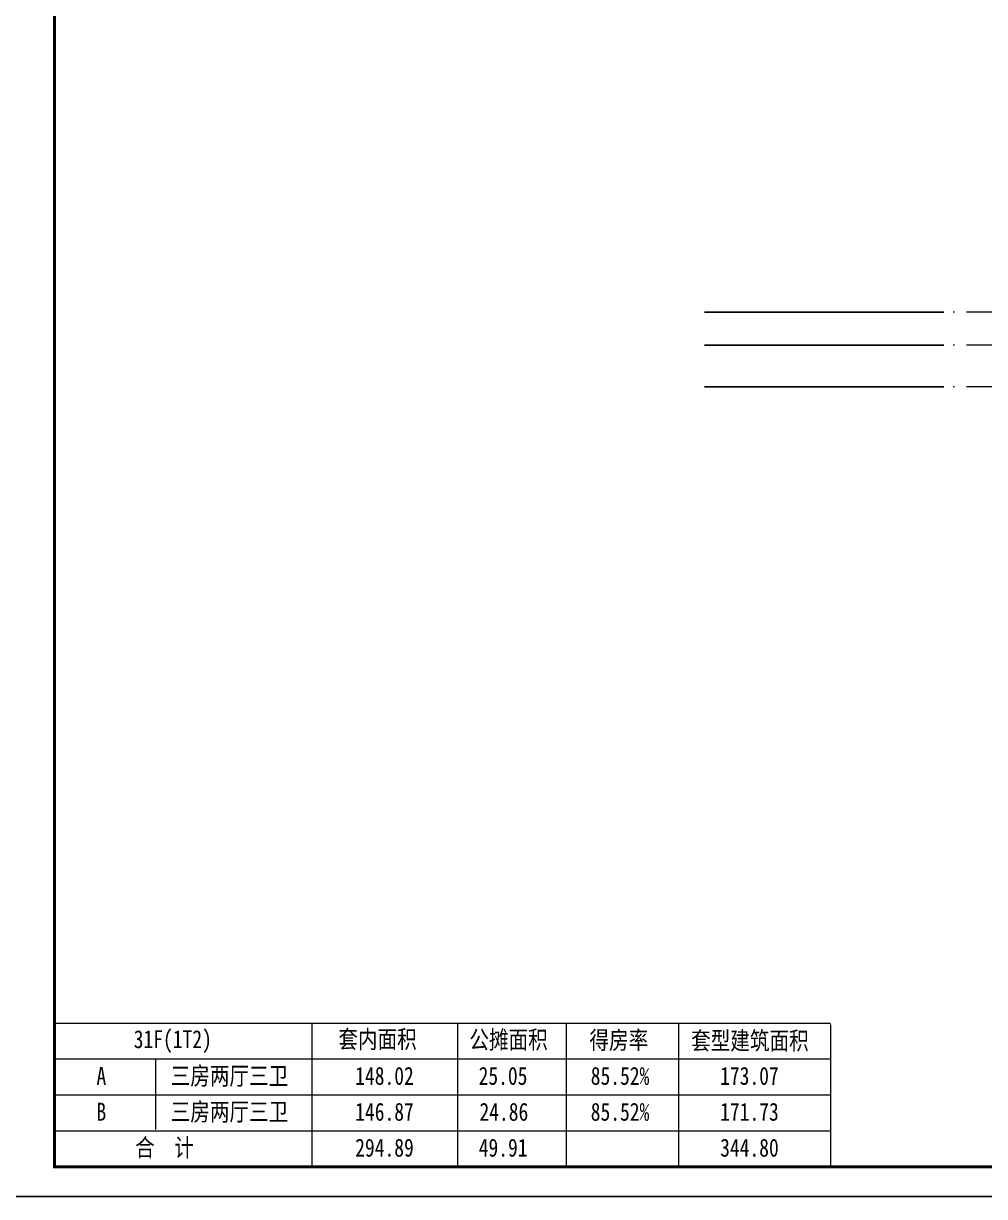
# Model space of a CAD drawing. Extents: x 1117549 to 1295333, y -232649 to -190649.
# Drawn here: x 1147617 to 1163681, y -232649 to -213042 of the extents above; entities that cross this region are included whole.
import ezdxf

# ---------------------------------------------------------------- set-up
doc = ezdxf.new("R2010")
doc.units = 0
doc.header["$LTSCALE"] = 1000
doc.header["$MEASUREMENT"] = 0
doc.linetypes.add('DOTE', pattern=[2.42, 2, -0.2, 0.02, -0.2])
doc.layers.get('0').update_dxf_attribs({"linetype": 'CONTINUOUS'})
doc.layers.add('AXIS', color=3, linetype='CONTINUOUS')
doc.layers.add('PUB_TITLE', color=4, linetype='CONTINUOUS')
for name, color, linetype, lineweight in [('dote', 252, 'DOTE', 0), ('hz', 254, 'CONTINUOUS', 0), ('PUB_TEXT', 41, 'CONTINUOUS', 0)]:
    doc.layers.add(name, color=color, linetype=linetype, lineweight=lineweight)
doc.styles.add('H1', font='SimSun.ttf')

# ---------------------------------------------------------------- blocks, each defined once
blk = doc.blocks.new('euiop[]')
at = {"layer": 'hz', "linetype": 'ByBlock', "ltscale": 0.005}
blk.add_lwpolyline([(595058.55, 25742.64), (595058.55, 26153.14), (595606.95, 26153.14), (595606.95, 25742.64)], close=True, dxfattribs=at)
at = {"layer": 'PUB_TITLE', "color": 0}
blk.add_lwpolyline([(595640.55, 25737.64), (595640.55, 26158.14), (595046.05, 26158.14), (595046.05, 25737.64)], close=True, dxfattribs=at)
at = {"layer": 'PUB_TITLE', "color": 0, "const_width": 0.5}
blk.add_lwpolyline([(595635.55, 25742.64), (595635.55, 26153.14), (595058.55, 26153.14), (595058.55, 25742.64)], close=True, dxfattribs=at)

msp = doc.modelspace()

# ---------------------------------------------------------------- linework, layer by layer
at = {"layer": 'AXIS', "color": 4}
for p, q in [((1162999, -217867, 0), (1158999, -217867, 0)), ((1162999, -218417, 0), (1158999, -218417, 0)), ((1162999, -219117, 0), (1158999, -219117, 0))]:
    msp.add_line(p, q, dxfattribs=at)
at = {"layer": 'dote'}
for p, q in [((1191999, -217867), (1162199, -217867)), ((1191999, -218417), (1162199, -218417)), ((1191999, -219117), (1162199, -219117))]:
    msp.add_line(p, q, dxfattribs=at)
at = {"layer": 'PUB_TEXT', "color": 0}
for p, q in [((1148137, -229750), (1148137, -232150)), ((1148137, -229750), (1161108, -229750)), ((1152437, -229750), (1152437, -232150)), ((1154870, -229750), (1154870, -232150)), ((1156688, -229750), (1156688, -232150)), ((1158565, -229750), (1158565, -232150)), ((1161108, -229771), (1161108, -232150)), ((1148137, -230350), (1161108, -230350)), ((1149826, -230350), (1149826, -231529)), ((1148137, -230950), (1161108, -230950)), ((1148137, -230950), (1161108, -230950)), ((1148137, -231550), (1161108, -231550)), ((1148137, -231550), (1161108, -231550)), ((1148137, -232150), (1161108, -232150))]:
    msp.add_line(p, q, dxfattribs=at)

# ---------------------------------------------------------------- block references
at = {"linetype": 'ByBlock', "xscale": 99.88109257840551, "yscale": 99.88109257817268, "zscale": 99.88109257820747}
msp.add_blockref('euiop[]', (-58286961, -2803353), dxfattribs=at)

# ---------------------------------------------------------------- texts
at = {"layer": 'PUB_TEXT', "color": 0, "style": 'H1', "width": 0.8}
for s, p in [('31F(1T2)', (1149460, -230169, -75)), ('套内面积', (1152880, -230169, -75)), ('公摊面积', (1155071, -230177, -75)), ('得房率', (1157078, -230185, -75)), ('套型建筑面积', (1158777, -230194, -75)), ('A', (1148837, -230782, -75)), ('三房两厅三卫', (1150078, -230782, -75)), ('148.02', (1153162, -230782, -75)), ('25.05', (1155225, -230782, -75)), ('85.52%%%', (1157099, -230782, -75)), ('173.07', (1159262, -230782, -75)), ('B', (1148837, -231382, -75)), ('三房两厅三卫', (1150078, -231382, -75)), ('146.87', (1153162, -231382, -75)), ('24.86', (1155239, -231382, -75)), ('85.52%%%', (1157099, -231382, -75)), ('171.73', (1159262, -231382, -75)), ('合  计', (1149484, -231981, -75)), ('294.89', (1153162, -231982, -75)), ('49.91', (1155227, -231982, -75)), ('344.80', (1159262, -231982, -75))]:
    msp.add_text(s, height=300, dxfattribs=at).set_placement(p)

doc.saveas('drawing.dxf')
